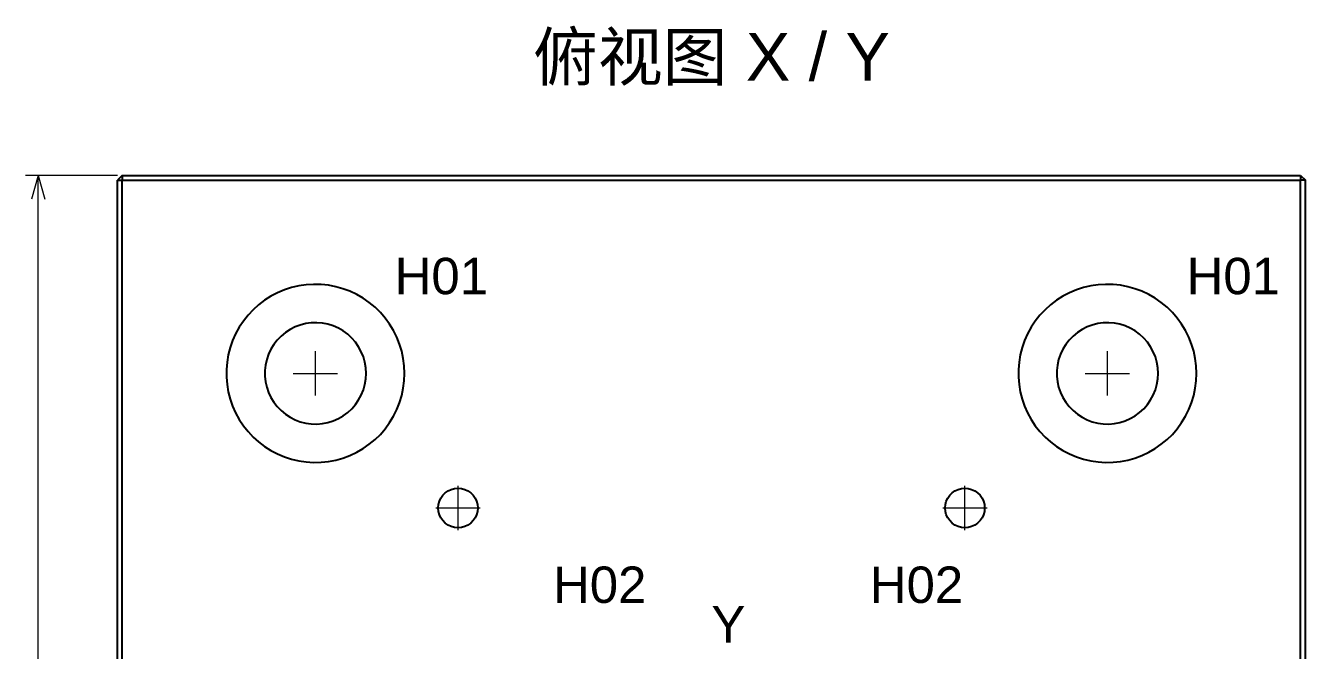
# Paper-space layout '01_三视图' of a CAD drawing. Header units: millimetres. Extents: x 8 to 412, y 8 to 289.
# Drawn here: x 117.7 to 198.5, y 99.5 to 139 of the extents above; entities that cross this region are included whole.
import ezdxf
from ezdxf.enums import TextEntityAlignment as Align

# ---------------------------------------------------------------- set-up
doc = ezdxf.new("R2010")
doc.units = ezdxf.units.MM
doc.layers.add('ANNOTATIONS', color=7, linetype='CONTINUOUS', lineweight=18)
doc.layers.add('VISIBLE', color=7, linetype='CONTINUOUS', lineweight=25)
doc.styles.add('CJK', font='Arial Unicode.ttf')

psp = doc.layouts.new('01_三视图')

# ---------------------------------------------------------------- linework, layer by layer
at = {"layer": 'ANNOTATIONS'}
for p, q in [((123.5, 129.5), (117.7, 129.5)), ((118.5, 129.5), (118.08, 128)), ((118.5, 54.5), (118.5, 129.5)), ((118.5, 129.5), (118.92, 128)), ((136, 115.6), (136, 118.4)), ((186, 115.6), (186, 118.4)), ((134.6, 117), (137.4, 117)), ((184.6, 117), (187.4, 117)), ((145, 107.1), (145, 109.9)), ((177, 107.1), (177, 109.9)), ((143.6, 108.5), (146.4, 108.5)), ((175.6, 108.5), (178.4, 108.5))]:
    psp.add_line(p, q, dxfattribs=at)
at = {"layer": 'VISIBLE'}
for points in [[(123.8, 129.5), (123.5, 129.2)], [(123.8, 129.5), (123.8, 129.2)], [(123.8, 129.5), (198.2, 129.5)], [(198.2, 129.5), (198.2, 129.2)], [(198.2, 129.5), (198.5, 129.2)], [(123.5, 54.8), (123.5, 129.2)], [(123.5, 129.2), (123.8, 129.2)], [(123.8, 54.8), (123.8, 129.2)], [(123.8, 129.2), (198.2, 129.2)], [(198.2, 54.8), (198.2, 129.2)], [(198.5, 129.2), (198.2, 129.2)], [(198.5, 54.8), (198.5, 129.2)], [(141.625, 117), (141.605, 117.471), (141.546, 117.938), (141.448, 118.399), (141.312, 118.85), (141.139, 119.288), (140.929, 119.71), (140.685, 120.113), (140.408, 120.494), (140.1, 120.851), (139.764, 121.18), (139.401, 121.48), (139.014, 121.749), (138.606, 121.985), (138.18, 122.185), (137.738, 122.35), (137.284, 122.476), (136.822, 122.565), (136.353, 122.614), (135.882, 122.624), (135.412, 122.594), (134.946, 122.525), (134.487, 122.418), (134.039, 122.272), (133.605, 122.09), (133.188, 121.871), (132.79, 121.619), (132.414, 121.334), (132.064, 121.019), (131.742, 120.675), (131.449, 120.306), (131.189, 119.914), (130.962, 119.501), (130.77, 119.071), (130.615, 118.626), (130.498, 118.17), (130.419, 117.705), (130.38, 117.236), (130.38, 116.764), (130.419, 116.295), (130.498, 115.83), (130.615, 115.374), (130.77, 114.929), (130.962, 114.499), (131.189, 114.086), (131.449, 113.694), (131.742, 113.325), (132.064, 112.981), (132.414, 112.666), (132.79, 112.381), (133.188, 112.129), (133.605, 111.91), (134.039, 111.728), (134.487, 111.582), (134.946, 111.475), (135.412, 111.406), (135.882, 111.376), (136.353, 111.386), (136.822, 111.435), (137.284, 111.524), (137.738, 111.65), (138.18, 111.815), (138.606, 112.015), (139.014, 112.251), (139.401, 112.52), (139.764, 112.82), (140.1, 113.149), (140.408, 113.506), (140.685, 113.887), (140.929, 114.29), (141.139, 114.712), (141.312, 115.15), (141.448, 115.601), (141.546, 116.062), (141.605, 116.529), (141.625, 117)], [(191.625, 117), (191.605, 117.471), (191.546, 117.938), (191.448, 118.399), (191.312, 118.85), (191.139, 119.288), (190.929, 119.71), (190.685, 120.113), (190.408, 120.494), (190.1, 120.851), (189.764, 121.18), (189.401, 121.48), (189.014, 121.749), (188.606, 121.985), (188.18, 122.185), (187.738, 122.35), (187.284, 122.476), (186.822, 122.565), (186.353, 122.614), (185.882, 122.624), (185.412, 122.594), (184.946, 122.525), (184.487, 122.418), (184.039, 122.272), (183.605, 122.09), (183.188, 121.871), (182.79, 121.619), (182.414, 121.334), (182.064, 121.019), (181.742, 120.675), (181.449, 120.306), (181.189, 119.914), (180.962, 119.501), (180.77, 119.071), (180.615, 118.626), (180.498, 118.17), (180.419, 117.705), (180.38, 117.236), (180.38, 116.764), (180.419, 116.295), (180.498, 115.83), (180.615, 115.374), (180.77, 114.929), (180.962, 114.499), (181.189, 114.086), (181.449, 113.694), (181.742, 113.325), (182.064, 112.981), (182.414, 112.666), (182.79, 112.381), (183.188, 112.129), (183.605, 111.91), (184.039, 111.728), (184.487, 111.582), (184.946, 111.475), (185.412, 111.406), (185.882, 111.376), (186.353, 111.386), (186.822, 111.435), (187.284, 111.524), (187.738, 111.65), (188.18, 111.815), (188.606, 112.015), (189.014, 112.251), (189.401, 112.52), (189.764, 112.82), (190.1, 113.149), (190.408, 113.506), (190.685, 113.887), (190.929, 114.29), (191.139, 114.712), (191.312, 115.15), (191.448, 115.601), (191.546, 116.062), (191.605, 116.529), (191.625, 117)], [(139.2, 117), (139.181, 117.352), (139.123, 117.7), (139.027, 118.039), (138.894, 118.366), (138.726, 118.676), (138.525, 118.965), (138.294, 119.231), (138.034, 119.47), (137.75, 119.679), (137.445, 119.855), (137.122, 119.997), (136.786, 120.102), (136.44, 120.17), (136.088, 120.199), (135.736, 120.189), (135.387, 120.141), (135.045, 120.054), (134.715, 119.93), (134.4, 119.771), (134.105, 119.578), (133.833, 119.354), (133.587, 119.102), (133.37, 118.823), (133.186, 118.523), (133.035, 118.204), (132.921, 117.871), (132.844, 117.527), (132.805, 117.176), (132.805, 116.824), (132.844, 116.473), (132.921, 116.129), (133.035, 115.796), (133.186, 115.477), (133.37, 115.177), (133.587, 114.898), (133.833, 114.646), (134.105, 114.422), (134.4, 114.229), (134.715, 114.07), (135.045, 113.946), (135.387, 113.859), (135.736, 113.811), (136.088, 113.801), (136.44, 113.83), (136.786, 113.898), (137.122, 114.003), (137.445, 114.145), (137.75, 114.321), (138.034, 114.53), (138.294, 114.769), (138.525, 115.035), (138.726, 115.324), (138.894, 115.634), (139.027, 115.961), (139.123, 116.3), (139.181, 116.648), (139.2, 117)], [(189.2, 117), (189.181, 117.352), (189.123, 117.7), (189.027, 118.039), (188.894, 118.366), (188.726, 118.676), (188.525, 118.965), (188.294, 119.231), (188.034, 119.47), (187.75, 119.679), (187.445, 119.855), (187.122, 119.997), (186.786, 120.102), (186.44, 120.17), (186.088, 120.199), (185.736, 120.189), (185.387, 120.141), (185.045, 120.054), (184.715, 119.93), (184.4, 119.771), (184.105, 119.578), (183.833, 119.354), (183.587, 119.102), (183.37, 118.823), (183.186, 118.523), (183.035, 118.204), (182.921, 117.871), (182.844, 117.527), (182.805, 117.176), (182.805, 116.824), (182.844, 116.473), (182.921, 116.129), (183.035, 115.796), (183.186, 115.477), (183.37, 115.177), (183.587, 114.898), (183.833, 114.646), (184.105, 114.422), (184.4, 114.229), (184.715, 114.07), (185.045, 113.946), (185.387, 113.859), (185.736, 113.811), (186.088, 113.801), (186.44, 113.83), (186.786, 113.898), (187.122, 114.003), (187.445, 114.145), (187.75, 114.321), (188.034, 114.53), (188.294, 114.769), (188.525, 115.035), (188.726, 115.324), (188.894, 115.634), (189.027, 115.961), (189.123, 116.3), (189.181, 116.648), (189.2, 117)], [(143.75, 108.5), (143.769, 108.717), (143.825, 108.928), (143.917, 109.125), (144.042, 109.303), (144.197, 109.458), (144.375, 109.583), (144.572, 109.675), (144.783, 109.731), (145, 109.75), (145.217, 109.731), (145.428, 109.675), (145.625, 109.583), (145.803, 109.458), (145.958, 109.303), (146.083, 109.125), (146.175, 108.928), (146.231, 108.717), (146.25, 108.5), (146.231, 108.283), (146.175, 108.072), (146.083, 107.875), (145.958, 107.697), (145.803, 107.542), (145.625, 107.417), (145.428, 107.325), (145.217, 107.269), (145, 107.25), (144.783, 107.269), (144.572, 107.325), (144.375, 107.417), (144.197, 107.542), (144.042, 107.697), (143.917, 107.875), (143.825, 108.072), (143.769, 108.283), (143.75, 108.5)], [(175.75, 108.5), (175.769, 108.717), (175.825, 108.928), (175.917, 109.125), (176.042, 109.303), (176.197, 109.458), (176.375, 109.583), (176.572, 109.675), (176.783, 109.731), (177, 109.75), (177.217, 109.731), (177.428, 109.675), (177.625, 109.583), (177.803, 109.458), (177.958, 109.303), (178.083, 109.125), (178.175, 108.928), (178.231, 108.717), (178.25, 108.5), (178.231, 108.283), (178.175, 108.072), (178.083, 107.875), (177.958, 107.697), (177.803, 107.542), (177.625, 107.417), (177.428, 107.325), (177.217, 107.269), (177, 107.25), (176.783, 107.269), (176.572, 107.325), (176.375, 107.417), (176.197, 107.542), (176.042, 107.697), (175.917, 107.875), (175.825, 108.072), (175.769, 108.283), (175.75, 108.5)]]:
    psp.add_lwpolyline(points, dxfattribs=at)

# ---------------------------------------------------------------- texts
at = {"layer": 'ANNOTATIONS', "style": 'CJK'}
psp.add_text('俯视图 X / Y', height=3, dxfattribs=at).set_placement((161, 135.5), align=Align.CENTER)
for s, p in [('H01', (141, 122)), ('H01', (191, 122)), ('H02', (151, 102.5)), ('H02', (171, 102.5)), ('Y', (161, 100))]:
    psp.add_text(s, height=2.3, dxfattribs=at).set_placement(p)

doc.saveas('drawing.dxf')
